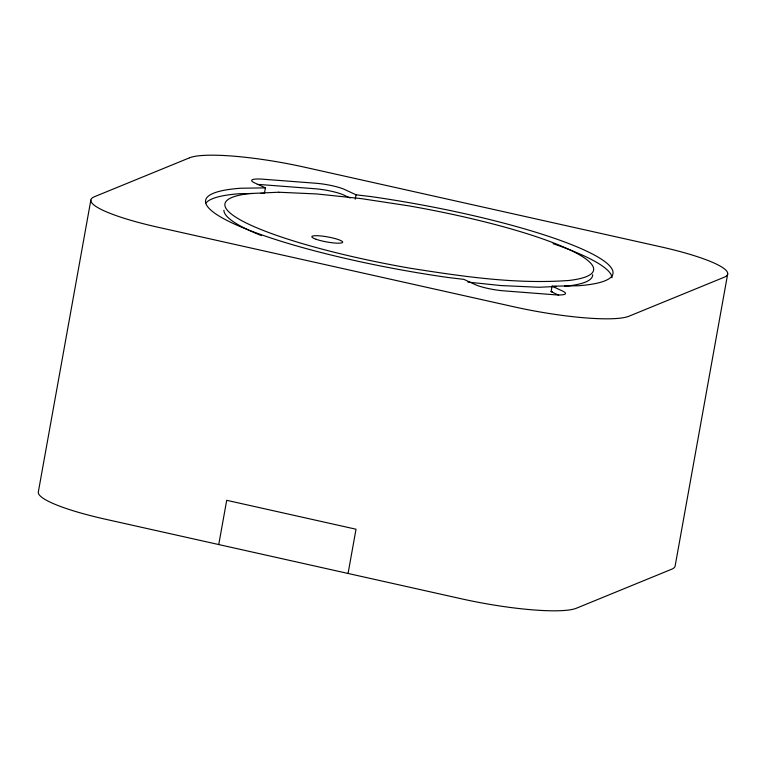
<?xml version="1.0" encoding="UTF-8"?>
<svg xmlns="http://www.w3.org/2000/svg" width="766" height="766" viewBox="0 0 766 766"><rect width="100%" height="100%" fill="white"/><g stroke="black" fill="none" stroke-linecap="round" stroke-linejoin="round"><path stroke-width="1.15" d="M90.838 200.137L38.3 492.126A94.515 15.435 10.2 0 0 105.564 519.252L461.247 598.763A94.515 15.435 10.2 0 0 576.444 608.204L671.533 569.282A94.515 15.435 10.2 0 0 675.162 565.863L727.7 273.874M558.673 295.178L551.089 291.645L552.075 286.158L577.918 285.785A206.944 33.8 10.2 0 0 579.45 247.906A206.944 33.8 10.2 0 0 370.868 196.575L356.037 194.803L345.169 189.748A21.17 3.457 10.2 0 0 316.281 183.285L262.786 179.187A22.894 3.744 10.2 0 0 254.197 182.701L265.419 187.871L264.423 193.358L260.88 193.405M218.741 544.559L226.707 500.313L356.027 529.22L348.061 573.466M355.242 199.198L356.037 194.803M556.451 286.474L538.814 287.269L500.667 285.536L467.911 282.099M564.58 286.111L568.075 285.948A187.268 30.583 10.2 0 0 592.664 274.716M265.419 187.871L240.61 188.235A206.944 33.8 10.2 0 0 239.078 226.104A206.944 33.8 10.2 0 0 447.67 277.436L463.87 279.37L474.748 284.377A21.122 3.447 10.2 0 0 503.568 290.821L554.258 294.747A22.884 3.734 10.2 0 0 562.914 291.204L552.075 286.158M252.617 193.53L239.624 193.712A206.944 33.8 10.2 0 0 205.968 203M551.089 291.645L552.296 291.626M350.11 197.992L344.183 195.234A21.17 3.457 10.2 0 0 315.295 188.771L261.8 184.673A22.894 3.744 10.2 0 0 257.299 184.472M553.109 243.684A206.944 33.8 10.2 0 1 612.024 277.637M261.589 235.641A187.268 30.583 10.2 0 1 249.601 230.547M248.711 230.135A187.268 30.583 10.2 0 1 223.902 210.267M189.556 157.796L94.467 196.718A94.515 15.435 10.2 0 0 158.102 227.263L513.785 306.773A94.515 15.435 10.2 0 0 628.982 316.214L724.071 277.292A94.515 15.435 10.2 0 0 660.436 246.748L304.753 167.237A94.515 15.435 10.2 0 0 189.556 157.796M278.738 192.228L249.477 193.549A187.268 30.583 10.2 0 0 409.484 268.11C462.176 276.411 515.595 284.416 569.061 280.461A187.268 30.583 10.2 0 0 409.054 205.901L361.332 198.624L316.885 193.961L278.738 192.228M316.147 239.298A15.674 2.557 10.2 0 0 342.096 242.755A15.674 2.557 10.2 0 0 323.549 236.273A15.674 2.557 10.2 0 0 316.147 239.298"/></g></svg>
